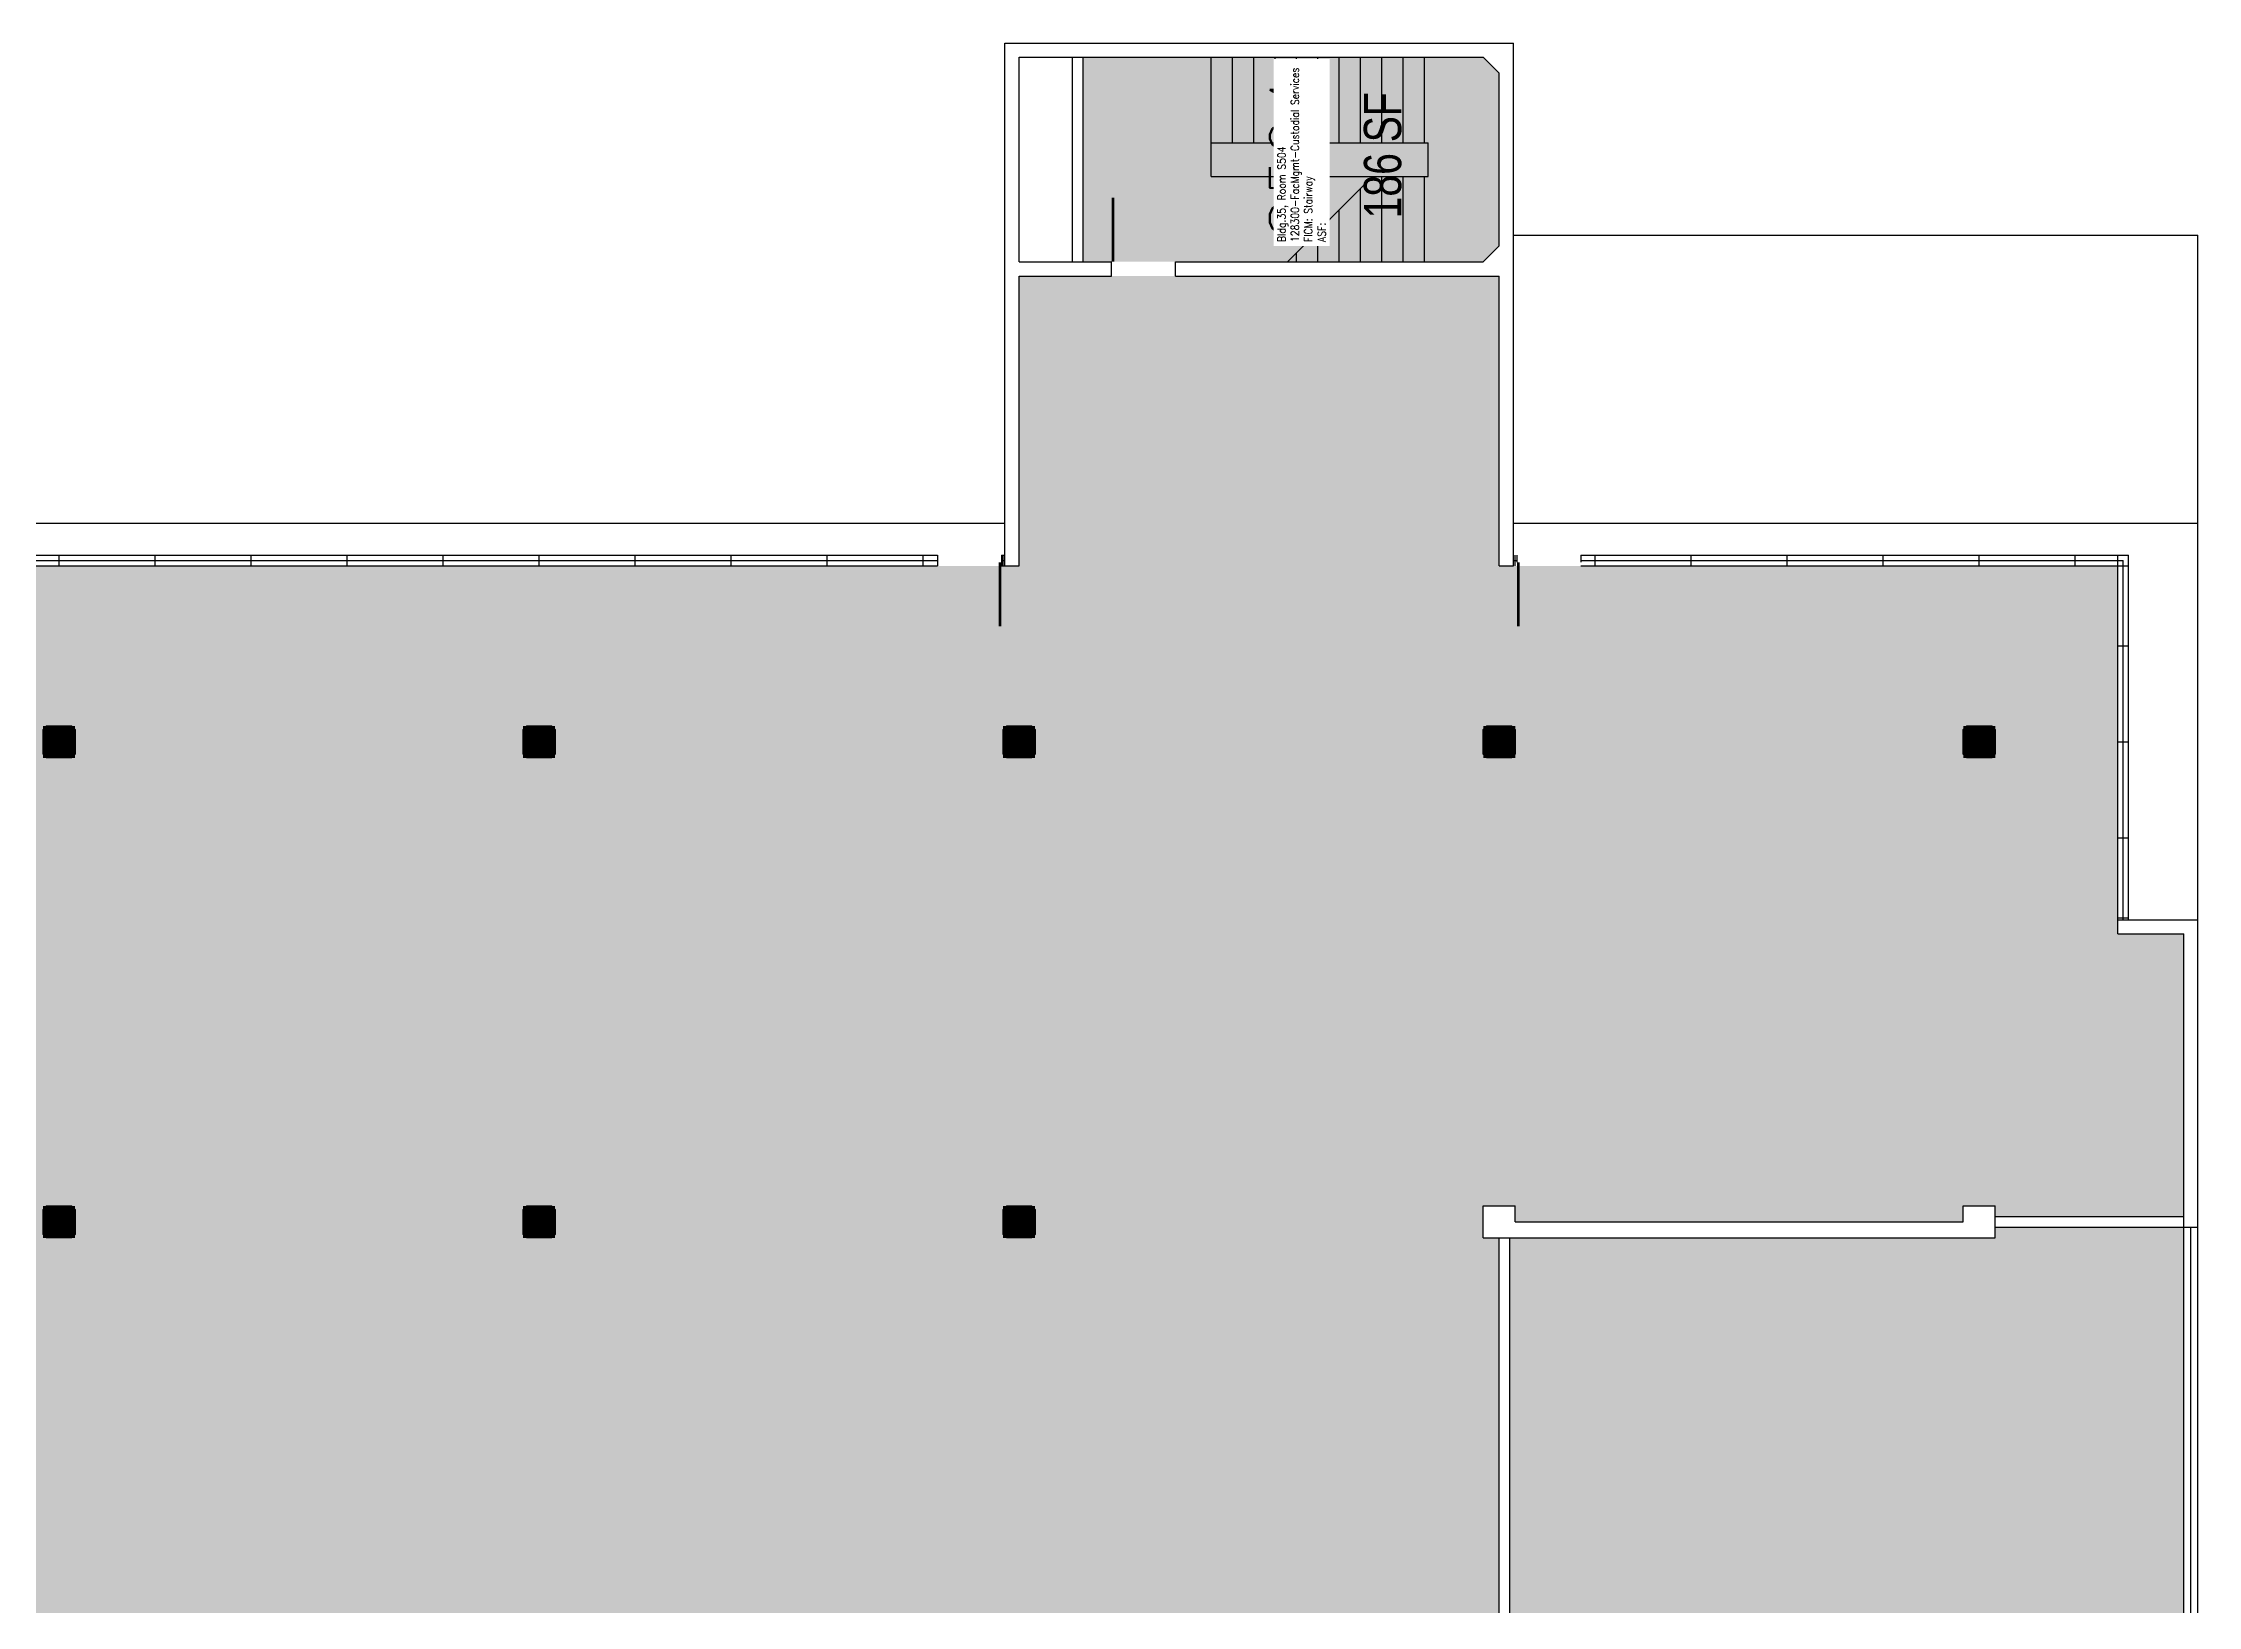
# Model space of a CAD drawing. Header units: inches. Extents: x 0 to 3255, y 0 to 2553.
# Drawn here: x 1881 to 3093, y 1674 to 2553 of the extents above; entities that cross this region are included whole.
import ezdxf
from ezdxf.enums import TextEntityAlignment as Align

# ---------------------------------------------------------------- set-up
doc = ezdxf.new("R2010")
doc.units = ezdxf.units.IN
doc.header["$LTSCALE"] = 10
doc.header["$MEASUREMENT"] = 0
doc.layers.get('0').update_dxf_attribs({"linetype": 'CONTINUOUS'})
for name, color, linetype in [('A-DOOR', 2, 'CONTINUOUS'), ('A-FLOR', 3, 'CONTINUOUS'), ('A-GLAZ', 1, 'CONTINUOUS'), ('A-GLAZ-SILL', 2, 'CONTINUOUS'), ('A-IDEN-CNUM', 7, 'CONTINUOUS'), ('A-IDEN-RNUM', 7, 'CONTINUOUS'), ('A-IDEN-SNUM', 4, 'CONTINUOUS'), ('A-IDEN-VNUM', 4, 'CONTINUOUS'), ('A-ROOF', 2, 'CONTINUOUS'), ('A-SWAL', 5, 'CONTINUOUS'), ('A-WALL', 5, 'CONTINUOUS'), ('A-WALL-PATT', 7, 'CONTINUOUS'), ('AREA-TEXT', 3, 'CONTINUOUS'), ('Rooms-Category-Color', 7, 'CONTINUOUS'), ('Rooms-College-Color', 7, 'CONTINUOUS'), ('Rooms-Department-Color', 7, 'CONTINUOUS'), ('Rooms-Division-Color', 7, 'CONTINUOUS'), ('Rooms-Information', 7, 'CONTINUOUS')]:
    doc.layers.add(name, color=color, linetype=linetype)
doc.styles.add('AREA', font='arial.ttf', dxfattribs={"width": 0.75, "height": 21})
doc.styles.add('ROOMSNUMBER', font='TXT.SHX', dxfattribs={"height": 0.03})
doc.styles.add('ROOMVNUMBER', font='simplex.shx', dxfattribs={"width": 0.85})

# ---------------------------------------------------------------- blocks, each defined once
blk = doc.blocks.new('COL')
at = {"layer": 'A-SWAL'}
blk.add_lwpolyline([(9, 7), (9, -7), (7, -9), (-7, -9), (-9, -7), (-9, 7), (-7, 9), (7, 9)], close=True, dxfattribs=at)
at = {"layer": 'A-WALL-PATT', "const_width": 18}
blk.add_lwpolyline([(0, 9), (0, -9)], dxfattribs=at)

msp = doc.modelspace()

# ---------------------------------------------------------------- hatches: boundary and pattern name
at = {"layer": 'Rooms-Category-Color', "true_color": 0xadadad}
for points in [[(2471, 2545), (2466, 2545), (2466, 2543), (2466, 2513), (2466, 2430), (2471, 2430), (2482, 2430), (2483, 2430), (2507, 2430), (2518, 2430), (2519, 2430), (2691, 2430), (2700, 2439), (2700, 2536), (2691, 2545), (2519, 2545)], [(2706, 1635), (2706, 1881), (2961, 1881), (2979, 1881), (2979, 1887), (3085, 1887), (3085, 1635), (3085, 1341), (3085, 810), (3085, 678), (3081, 678), (3045, 678), (2973, 678), (2973, 684), (2973, 720), (2973, 812), (2808, 812), (2808, 972), (2798, 972), (2798, 962), (2798, 815), (2710, 815), (2706, 815), (2706, 1458), (2710, 1458), (2710, 1468), (2710, 1610), (2808, 1610), (2808, 1627), (2808, 1633), (2808, 1635), (2710, 1635)]]:
    msp.add_hatch(color=253, dxfattribs=at).paths.add_polyline_path(points)
at = {"layer": 'Rooms-Category-Color', "true_color": 0x99d7b2}
msp.add_hatch(color=253, dxfattribs=at).paths.add_polyline_path([(2700, 1650), (2700, 1725), (2700, 1728), (2700, 1731), (2700, 1782), (2700, 1881), (2691, 1881), (2691, 1887), (2691, 1893), (2691, 1899), (2709, 1899), (2709, 1890), (2961, 1890), (2961, 1899), (2979, 1899), (2979, 1893), (3085, 1893), (3085, 2052), (3048, 2052), (3048, 2060), (3048, 2160), (3048, 2259), (2700, 2259), (2700, 2422), (2541, 2422), (2535, 2422), (2519, 2422), (2518, 2422), (2507, 2422), (2483, 2422), (2482, 2422), (2471, 2422), (2436, 2422), (2430, 2422), (2430, 2322), (2430, 2259), (2422, 2259), (1088, 2259), (1080, 2259), (1080, 2322), (1080, 2422), (1074, 2422), (921, 2422), (915, 2422), (899, 2422), (898, 2422), (894.4, 2422), (863, 2422), (862, 2422), (858.4, 2422), (810, 2422), (810, 2325), (810, 2322), (810, 2259), (300, 2259), (300, 2169), (300, 2163), (300, 2060), (300, 2052), (270, 2052), (270, 2001), (270, 1995), (270, 1899), (279, 1899), (279, 1890), (810, 1890), (810, 1650)])
at = {"layer": 'Rooms-College-Color', "true_color": 0xadadad}
for points in [[(2471, 2545), (2466, 2545), (2466, 2543), (2466, 2513), (2466, 2430), (2471, 2430), (2482, 2430), (2483, 2430), (2507, 2430), (2518, 2430), (2519, 2430), (2691, 2430), (2700, 2439), (2700, 2536), (2691, 2545), (2519, 2545)], [(2706, 1635), (2706, 1881), (2961, 1881), (2979, 1881), (2979, 1887), (3085, 1887), (3085, 1635), (3085, 1341), (3085, 810), (3085, 678), (3081, 678), (3045, 678), (2973, 678), (2973, 684), (2973, 720), (2973, 812), (2808, 812), (2808, 972), (2798, 972), (2798, 962), (2798, 815), (2710, 815), (2706, 815), (2706, 1458), (2710, 1458), (2710, 1468), (2710, 1610), (2808, 1610), (2808, 1627), (2808, 1633), (2808, 1635), (2710, 1635)]]:
    msp.add_hatch(color=253, dxfattribs=at).paths.add_polyline_path(points)
at = {"layer": 'Rooms-College-Color', "true_color": 0x80bc67}
msp.add_hatch(color=83, dxfattribs=at).paths.add_polyline_path([(2700, 1650), (2700, 1725), (2700, 1728), (2700, 1731), (2700, 1782), (2700, 1881), (2691, 1881), (2691, 1887), (2691, 1893), (2691, 1899), (2709, 1899), (2709, 1890), (2961, 1890), (2961, 1899), (2979, 1899), (2979, 1893), (3085, 1893), (3085, 2052), (3048, 2052), (3048, 2060), (3048, 2160), (3048, 2259), (2700, 2259), (2700, 2422), (2541, 2422), (2535, 2422), (2519, 2422), (2518, 2422), (2507, 2422), (2483, 2422), (2482, 2422), (2471, 2422), (2436, 2422), (2430, 2422), (2430, 2322), (2430, 2259), (2422, 2259), (1088, 2259), (1080, 2259), (1080, 2322), (1080, 2422), (1074, 2422), (921, 2422), (915, 2422), (899, 2422), (898, 2422), (894.4, 2422), (863, 2422), (862, 2422), (858.4, 2422), (810, 2422), (810, 2325), (810, 2322), (810, 2259), (300, 2259), (300, 2169), (300, 2163), (300, 2060), (300, 2052), (270, 2052), (270, 2001), (270, 1995), (270, 1899), (279, 1899), (279, 1890), (810, 1890), (810, 1650)])
at = {"layer": 'Rooms-Department-Color', "true_color": 0xacacac}
for points in [[(2471, 2545), (2466, 2545), (2466, 2543), (2466, 2513), (2466, 2430), (2471, 2430), (2482, 2430), (2483, 2430), (2507, 2430), (2518, 2430), (2519, 2430), (2691, 2430), (2700, 2439), (2700, 2536), (2691, 2545), (2519, 2545)], [(2706, 1635), (2706, 1881), (2961, 1881), (2979, 1881), (2979, 1887), (3085, 1887), (3085, 1635), (3085, 1341), (3085, 810), (3085, 678), (3081, 678), (3045, 678), (2973, 678), (2973, 684), (2973, 720), (2973, 812), (2808, 812), (2808, 972), (2798, 972), (2798, 962), (2798, 815), (2710, 815), (2706, 815), (2706, 1458), (2710, 1458), (2710, 1468), (2710, 1610), (2808, 1610), (2808, 1627), (2808, 1633), (2808, 1635), (2710, 1635)]]:
    msp.add_hatch(color=253, dxfattribs=at).paths.add_polyline_path(points)
at = {"layer": 'Rooms-Department-Color', "true_color": 0x62f98f}
msp.add_hatch(color=91, dxfattribs=at).paths.add_polyline_path([(2700, 1650), (2700, 1725), (2700, 1728), (2700, 1731), (2700, 1782), (2700, 1881), (2691, 1881), (2691, 1887), (2691, 1893), (2691, 1899), (2709, 1899), (2709, 1890), (2961, 1890), (2961, 1899), (2979, 1899), (2979, 1893), (3085, 1893), (3085, 2052), (3048, 2052), (3048, 2060), (3048, 2160), (3048, 2259), (2700, 2259), (2700, 2422), (2541, 2422), (2535, 2422), (2519, 2422), (2518, 2422), (2507, 2422), (2483, 2422), (2482, 2422), (2471, 2422), (2436, 2422), (2430, 2422), (2430, 2322), (2430, 2259), (2422, 2259), (1088, 2259), (1080, 2259), (1080, 2322), (1080, 2422), (1074, 2422), (921, 2422), (915, 2422), (899, 2422), (898, 2422), (894.4, 2422), (863, 2422), (862, 2422), (858.4, 2422), (810, 2422), (810, 2325), (810, 2322), (810, 2259), (300, 2259), (300, 2169), (300, 2163), (300, 2060), (300, 2052), (270, 2052), (270, 2001), (270, 1995), (270, 1899), (279, 1899), (279, 1890), (810, 1890), (810, 1650)])
at = {"layer": 'Rooms-Division-Color', "true_color": 0xadadad}
for points in [[(2471, 2545), (2466, 2545), (2466, 2543), (2466, 2513), (2466, 2430), (2471, 2430), (2482, 2430), (2483, 2430), (2507, 2430), (2518, 2430), (2519, 2430), (2691, 2430), (2700, 2439), (2700, 2536), (2691, 2545), (2519, 2545)], [(2706, 1635), (2706, 1881), (2961, 1881), (2979, 1881), (2979, 1887), (3085, 1887), (3085, 1635), (3085, 1341), (3085, 810), (3085, 678), (3081, 678), (3045, 678), (2973, 678), (2973, 684), (2973, 720), (2973, 812), (2808, 812), (2808, 972), (2798, 972), (2798, 962), (2798, 815), (2710, 815), (2706, 815), (2706, 1458), (2710, 1458), (2710, 1468), (2710, 1610), (2808, 1610), (2808, 1627), (2808, 1633), (2808, 1635), (2710, 1635)]]:
    msp.add_hatch(color=253, dxfattribs=at).paths.add_polyline_path(points)
at = {"layer": 'Rooms-Division-Color', "true_color": 0x62f98f}
msp.add_hatch(color=91, dxfattribs=at).paths.add_polyline_path([(2700, 1650), (2700, 1725), (2700, 1728), (2700, 1731), (2700, 1782), (2700, 1881), (2691, 1881), (2691, 1887), (2691, 1893), (2691, 1899), (2709, 1899), (2709, 1890), (2961, 1890), (2961, 1899), (2979, 1899), (2979, 1893), (3085, 1893), (3085, 2052), (3048, 2052), (3048, 2060), (3048, 2160), (3048, 2259), (2700, 2259), (2700, 2422), (2541, 2422), (2535, 2422), (2519, 2422), (2518, 2422), (2507, 2422), (2483, 2422), (2482, 2422), (2471, 2422), (2436, 2422), (2430, 2422), (2430, 2322), (2430, 2259), (2422, 2259), (1088, 2259), (1080, 2259), (1080, 2322), (1080, 2422), (1074, 2422), (921, 2422), (915, 2422), (899, 2422), (898, 2422), (894.4, 2422), (863, 2422), (862, 2422), (858.4, 2422), (810, 2422), (810, 2325), (810, 2322), (810, 2259), (300, 2259), (300, 2169), (300, 2163), (300, 2060), (300, 2052), (270, 2052), (270, 2001), (270, 1995), (270, 1899), (279, 1899), (279, 1890), (810, 1890), (810, 1650)])

# ---------------------------------------------------------------- linework, layer by layer
at = {"layer": 'A-DOOR'}
for points in [[(2482.8, 2430, 1.5, 1.5, 0), (2482.8, 2466, 0, 0, 0), (2483.5, 2466, 0, 0, -0.414214), (2518, 2428.5, 0, 0, -0.414214)], [(2419.3, 2261, 1.5, 1.5, 0), (2419.3, 2225, 0, 0, 0), (2418.5, 2225, 0, 0, -0.414214), (2384, 2262.5, 0, 0, -0.414214)], [(2710.8, 2261, 1.5, 1.5, 0), (2710.8, 2225, 0, 0, 0), (2711.5, 2225, 0, 0, 0.414214), (2746, 2262.5, 0, 0, 0.414214)]]:
    msp.add_lwpolyline(points, format="xyseb", dxfattribs=at)
at = {"layer": 'A-FLOR'}
for p, q in [((2538, 2478), (2538, 2545)), ((2550, 2497), (2550, 2545)), ((2562, 2497), (2562, 2545)), ((2574, 2497), (2574, 2545)), ((2586, 2497), (2586, 2545)), ((2598, 2497), (2598, 2545)), ((2610, 2497), (2610, 2545)), ((2622, 2497), (2622, 2545)), ((2634, 2497), (2634, 2545)), ((2646, 2497), (2646, 2545)), ((2658, 2497), (2658, 2545)), ((2538, 2497), (2660, 2497)), ((2660, 2478), (2660, 2497)), ((2538, 2478), (2660, 2478)), ((2580.9, 2430), (2628.8, 2478)), ((2634, 2430), (2634, 2478)), ((2646, 2430), (2646, 2478)), ((2658, 2430), (2658, 2478)), ((2622, 2430), (2622, 2471.2)), ((2610, 2430), (2610, 2459.1)), ((2598, 2430), (2598, 2447.1)), ((2586, 2430), (2586, 2435.1))]:
    msp.add_line(p, q, dxfattribs=at)
at = {"layer": 'A-GLAZ'}
for p, q in [((1088, 2262), (2384, 2262)), ((1890, 2259), (1890, 2265)), ((1944, 2259), (1944, 2265)), ((1998, 2259), (1998, 2265)), ((2052, 2259), (2052, 2265)), ((2106, 2259), (2106, 2265)), ((2160, 2259), (2160, 2265)), ((2214, 2259), (2214, 2265)), ((2268, 2259), (2268, 2265)), ((2322, 2259), (2322, 2265)), ((2376, 2259), (2376, 2265)), ((2420, 2262), (2422, 2262)), ((2421, 2259), (2421, 2265)), ((2708, 2262), (2710, 2262)), ((2709, 2259), (2709, 2265)), ((2746, 2262), (3051, 2262)), ((2754, 2259), (2754, 2265)), ((2808, 2259), (2808, 2265)), ((2862, 2259), (2862, 2265)), ((2916, 2259), (2916, 2265)), ((2970, 2259), (2970, 2265)), ((3024, 2259), (3024, 2265)), ((3048, 2259), (3048, 2265)), ((3048, 2259), (3054, 2259)), ((3051, 2060), (3051, 2262)), ((3048, 2214), (3054, 2214)), ((3048, 2160), (3054, 2160)), ((3048, 2106), (3054, 2106)), ((3048, 2061), (3054, 2061))]:
    msp.add_line(p, q, dxfattribs=at)
at = {"layer": 'A-GLAZ-SILL'}
for p, q in [((1088, 2265), (2384, 2265)), ((1088, 2259), (2384, 2259)), ((2420, 2265), (2422, 2265)), ((2420, 2259), (2422, 2259)), ((2746, 2265), (3054, 2265)), ((2746, 2259), (3048, 2259)), ((3048, 2060), (3048, 2259)), ((3054, 2060), (3054, 2265))]:
    msp.add_line(p, q, dxfattribs=at)
at = {"layer": 'A-ROOF'}
for p, q in [((2708, 2445), (3093, 2445)), ((3093, 2060), (3093, 2445)), ((1088, 2283), (2422, 2283)), ((2708, 2283), (3093, 2283))]:
    msp.add_line(p, q, dxfattribs=at)
at = {"layer": 'A-WALL'}
for p, q in [((2422, 2553), (2708, 2553)), ((2422, 2259), (2422, 2553)), ((2708, 2259), (2708, 2553)), ((2430, 2545), (2691, 2545)), ((2430, 2430), (2430, 2545)), ((2460, 2430), (2460, 2545)), ((2466, 2430), (2466, 2545)), ((2691, 2545), (2700, 2536)), ((2700, 2439), (2700, 2536)), ((2691, 2430), (2700, 2439)), ((2430, 2430), (2482, 2430)), ((2482, 2422), (2482, 2430)), ((2518, 2422), (2518, 2430)), ((2518, 2430), (2691, 2430)), ((2430, 2422), (2482, 2422)), ((2430, 2259), (2430, 2422)), ((2518, 2422), (2700, 2422)), ((2700, 2259), (2700, 2422)), ((2384, 2265), (2384, 2259)), ((2420, 2265), (2420, 2259)), ((2422, 2259), (2430, 2259)), ((2700, 2259), (2708, 2259)), ((2710, 2265), (2710, 2261)), ((2746, 2265), (2746, 2261)), ((3048, 2052), (3048, 2060)), ((3048, 2060), (3093, 2060)), ((3048, 2052), (3085, 2052)), ((3085, 1887), (3085, 2052)), ((3093, 1887), (3093, 2060)), ((2691, 1881), (2691, 1899)), ((2691, 1899), (2709, 1899)), ((2709, 1890), (2709, 1899)), ((2961, 1890), (2961, 1899)), ((2961, 1899), (2979, 1899)), ((2979, 1881), (2979, 1899)), ((2979, 1893), (3085, 1893)), ((2691, 1881), (2961, 1881)), ((2700, 1620), (2700, 1881)), ((2706, 1620), (2706, 1881)), ((2709, 1890), (2961, 1890)), ((2961, 1881), (2979, 1881)), ((2979, 1887), (3093, 1887)), ((3085, 1635), (3085, 1887)), ((3089, 1635), (3089, 1887)), ((3093, 532), (3093, 1887))]:
    msp.add_line(p, q, dxfattribs=at)

# ---------------------------------------------------------------- block references
at = {"xscale": 0.9999999962747097, "yscale": 0.9999999962747097, "zscale": 0.9999999962747097}
for p in [(1890, 2160), (2160, 2160), (2430, 2160), (2700, 2160), (2970, 2160), (1890, 1890), (2160, 1890), (2430, 1890)]:
    msp.add_blockref('COL', p, dxfattribs=at)

# ---------------------------------------------------------------- texts
at = {"layer": 'A-IDEN-CNUM', "style": 'ROOMSNUMBER'}
msp.add_text('CAD #035-0_S504-00', height=0.36, rotation=360, dxfattribs=at).set_placement((2587.7, 2482.2), align=Align.MIDDLE)
at = {"layer": 'A-IDEN-RNUM', "style": 'ROOMSNUMBER'}
msp.add_text('S504-00', height=0.36, rotation=360, dxfattribs=at).set_placement((2587.7, 2485.2), align=Align.MIDDLE)
at = {"layer": 'A-IDEN-SNUM', "style": 'ROOMSNUMBER'}
msp.add_text('0350S50400', height=0.36, rotation=360, dxfattribs=at).set_placement((2587.7, 2485.2), align=Align.MIDDLE)
at = {"layer": 'A-IDEN-VNUM', "style": 'ROOMVNUMBER', "width": 0.85}
msp.add_text('S504', height=31.5, rotation=90, dxfattribs=at).set_placement((2586.7, 2488.9), align=Align.MIDDLE_CENTER)
at = {"layer": 'AREA-TEXT', "style": 'AREA', "width": 0.75}
msp.add_text('186 SF', height=21, rotation=90, dxfattribs=at).set_placement((2634.4, 2489.9), align=Align.MIDDLE_CENTER)

# ---------------------------------------------------------------- next in the draw order: texts
at = {"layer": 'Rooms-Information', "insert": (2602.4, 2441.1), "char_height": 4.5, "width": 100.8, "attachment_point": 7, "rotation": 90, "style": 'ROOMVNUMBER', "bg_fill": 3, "box_fill_scale": 1.5, "bg_fill_color": 256, "bg_fill_true_color": 13158600, "bg_fill_transparency": 0}
msp.add_mtext('Bldg.35, Room S504^M^J128300-FacMgmt-Custodial Services^M^JFICM: Stairway^M^JASF: ', dxfattribs=at)

doc.saveas('drawing.dxf')
